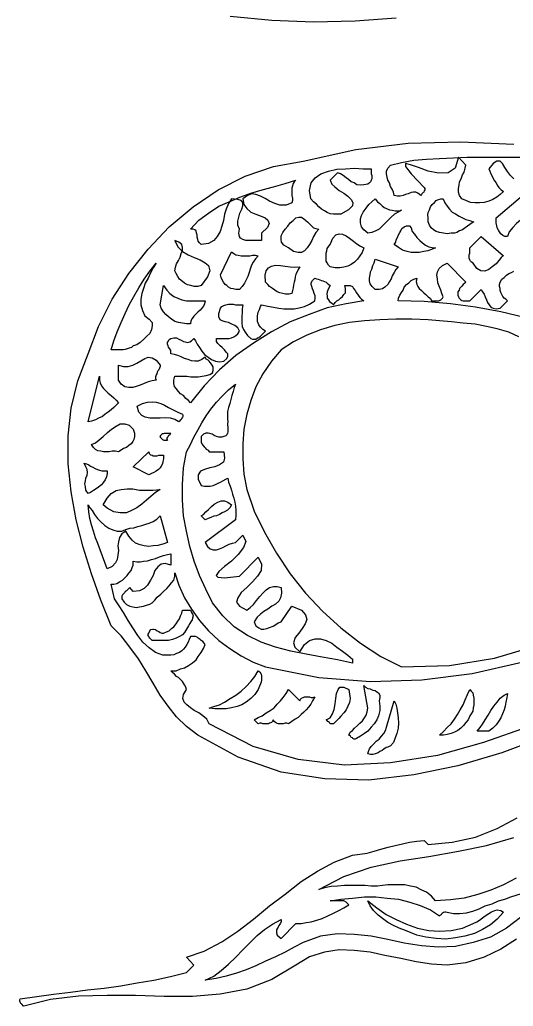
# Model space of a CAD drawing. Extents: x 0.04 to 7.22, y 0.03 to 7.73.
# Drawn here: x 1.84 to 2.705, y 0.033 to 1.764 of the extents above; entities that cross this region are included whole.
import ezdxf

# ---------------------------------------------------------------- set-up
doc = ezdxf.new("R2010")
doc.units = 0
doc.layers.add('1', color=7, linetype='Continuous')

msp = doc.modelspace()

# ---------------------------------------------------------------- linework, layer by layer
for points in [[(2.5, 1.767), (2.428, 1.762), (2.355, 1.76), (2.282, 1.763), (2.209, 1.77)], [(2.76, 0.506), (2.685, 0.478), (2.608, 0.455), (2.531, 0.439), (2.452, 0.43), (2.375, 0.432), (2.298, 0.444), (2.223, 0.47), (2.152, 0.509), (2.132, 0.524), (2.115, 0.541), (2.1, 0.56), (2.086, 0.579), (2.074, 0.6), (2.061, 0.622), (2.048, 0.643), (2.033, 0.663), (2.018, 0.683), (2, 0.701), (1.982, 0.746), (1.966, 0.792), (1.951, 0.839), (1.939, 0.887), (1.93, 0.936), (1.925, 0.985), (1.925, 1.034), (1.93, 1.083), (1.942, 1.131), (1.96, 1.178), (1.978, 1.226), (2.002, 1.274), (2.031, 1.319), (2.065, 1.362), (2.102, 1.401), (2.144, 1.436), (2.188, 1.466), (2.235, 1.49), (2.285, 1.507), (2.337, 1.516), (2.429, 1.537), (2.521, 1.548), (2.613, 1.55), (2.706, 1.546)], [(2.715, 1.208), (2.697, 1.216), (2.677, 1.222), (2.658, 1.226), (2.638, 1.23), (2.617, 1.232), (2.597, 1.234), (2.576, 1.236), (2.556, 1.238), (2.527, 1.239), (2.499, 1.239), (2.471, 1.238), (2.444, 1.236), (2.418, 1.233), (2.392, 1.228), (2.367, 1.22), (2.343, 1.211), (2.32, 1.199), (2.298, 1.185), (2.281, 1.165), (2.266, 1.143), (2.254, 1.12), (2.245, 1.096), (2.238, 1.072), (2.233, 1.046), (2.231, 1.02), (2.231, 0.994), (2.233, 0.967), (2.238, 0.94), (2.251, 0.902), (2.269, 0.865), (2.29, 0.828), (2.314, 0.792), (2.341, 0.758), (2.371, 0.726), (2.403, 0.697), (2.437, 0.67), (2.473, 0.647), (2.509, 0.629), (2.593, 0.631), (2.672, 0.644), (2.747, 0.666)], [(2.211, 0.913), (2.208, 0.908), (2.204, 0.904), (2.199, 0.901), (2.195, 0.899), (2.19, 0.896), (2.185, 0.894), (2.18, 0.893), (2.175, 0.891), (2.17, 0.889), (2.165, 0.887), (2.158, 0.894), (2.162, 0.896), (2.166, 0.901), (2.171, 0.905), (2.176, 0.91), (2.181, 0.914), (2.187, 0.918), (2.193, 0.92), (2.199, 0.92), (2.205, 0.918), (2.211, 0.913)], [(2.139, 0.728), (2.141, 0.724), (2.143, 0.721), (2.144, 0.718), (2.143, 0.714), (2.142, 0.711), (2.14, 0.708), (2.138, 0.705), (2.136, 0.701), (2.134, 0.698), (2.132, 0.695), (2.129, 0.689), (2.125, 0.685), (2.12, 0.682), (2.114, 0.679), (2.108, 0.677), (2.101, 0.675), (2.094, 0.675), (2.087, 0.675), (2.079, 0.675), (2.072, 0.675), (2.071, 0.676), (2.069, 0.678), (2.068, 0.679), (2.067, 0.681), (2.066, 0.682), (2.065, 0.684), (2.065, 0.686), (2.066, 0.688), (2.068, 0.692), (2.07, 0.694), (2.073, 0.695), (2.075, 0.695), (2.078, 0.694), (2.081, 0.692), (2.084, 0.691), (2.086, 0.689), (2.089, 0.688), (2.092, 0.688), (2.097, 0.69), (2.102, 0.692), (2.106, 0.696), (2.11, 0.699), (2.114, 0.704), (2.117, 0.709), (2.12, 0.713), (2.122, 0.718), (2.124, 0.723), (2.125, 0.728), (2.139, 0.728)], [(2.258, 0.589), (2.252, 0.58), (2.245, 0.573), (2.237, 0.567), (2.229, 0.562), (2.221, 0.559), (2.211, 0.557), (2.202, 0.555), (2.192, 0.555), (2.182, 0.555), (2.172, 0.556), (2.18, 0.559), (2.19, 0.562), (2.199, 0.567), (2.209, 0.573), (2.219, 0.579), (2.228, 0.586), (2.237, 0.594), (2.245, 0.603), (2.252, 0.612), (2.258, 0.622), (2.261, 0.62), (2.263, 0.616), (2.264, 0.613), (2.264, 0.61), (2.264, 0.606), (2.263, 0.602), (2.262, 0.599), (2.26, 0.595), (2.259, 0.592), (2.258, 0.589)], [(2.331, 0.569), (2.332, 0.572), (2.334, 0.574), (2.337, 0.575), (2.339, 0.576), (2.342, 0.576), (2.346, 0.576), (2.348, 0.576), (2.351, 0.575), (2.354, 0.575), (2.357, 0.576), (2.353, 0.569), (2.35, 0.563), (2.346, 0.558), (2.342, 0.553), (2.338, 0.549), (2.333, 0.545), (2.328, 0.54), (2.323, 0.537), (2.317, 0.533), (2.311, 0.529), (2.308, 0.53), (2.305, 0.53), (2.302, 0.529), (2.299, 0.529), (2.296, 0.529), (2.293, 0.529), (2.29, 0.53), (2.288, 0.531), (2.286, 0.533), (2.284, 0.536), (2.283, 0.533), (2.281, 0.531), (2.278, 0.53), (2.276, 0.529), (2.273, 0.529), (2.269, 0.529), (2.266, 0.529), (2.264, 0.53), (2.261, 0.53), (2.258, 0.529), (2.251, 0.536), (2.258, 0.54), (2.265, 0.543), (2.272, 0.548), (2.279, 0.552), (2.286, 0.557), (2.291, 0.563), (2.297, 0.569), (2.302, 0.575), (2.307, 0.582), (2.311, 0.589), (2.331, 0.569)], [(2.417, 0.589), (2.418, 0.581), (2.419, 0.573), (2.418, 0.566), (2.415, 0.56), (2.412, 0.553), (2.408, 0.548), (2.403, 0.542), (2.399, 0.538), (2.394, 0.533), (2.39, 0.529), (2.388, 0.529), (2.386, 0.529), (2.384, 0.529), (2.383, 0.531), (2.381, 0.532), (2.38, 0.533), (2.378, 0.535), (2.377, 0.536), (2.384, 0.539), (2.388, 0.546), (2.391, 0.554), (2.393, 0.564), (2.394, 0.573), (2.395, 0.582), (2.398, 0.589), (2.401, 0.593), (2.408, 0.593), (2.417, 0.589)], [(2.47, 0.569), (2.471, 0.56), (2.471, 0.552), (2.469, 0.543), (2.466, 0.536), (2.461, 0.529), (2.456, 0.523), (2.45, 0.516), (2.444, 0.512), (2.437, 0.507), (2.43, 0.503), (2.428, 0.502), (2.426, 0.502), (2.424, 0.503), (2.423, 0.504), (2.421, 0.505), (2.42, 0.507), (2.418, 0.508), (2.417, 0.509), (2.419, 0.514), (2.423, 0.517), (2.427, 0.521), (2.432, 0.526), (2.436, 0.53), (2.441, 0.534), (2.444, 0.539), (2.447, 0.544), (2.449, 0.55), (2.45, 0.556), (2.443, 0.596), (2.446, 0.593), (2.45, 0.591), (2.454, 0.59), (2.459, 0.588), (2.463, 0.587), (2.466, 0.585), (2.469, 0.583), (2.471, 0.579), (2.471, 0.575), (2.47, 0.569)], [(2.629, 0.543), (2.626, 0.536), (2.622, 0.531), (2.618, 0.526), (2.613, 0.521), (2.608, 0.517), (2.602, 0.514), (2.596, 0.512), (2.589, 0.51), (2.583, 0.509), (2.576, 0.509), (2.583, 0.515), (2.589, 0.522), (2.596, 0.529), (2.602, 0.537), (2.607, 0.545), (2.612, 0.553), (2.617, 0.562), (2.621, 0.571), (2.625, 0.58), (2.629, 0.589), (2.631, 0.586), (2.634, 0.583), (2.635, 0.579), (2.636, 0.574), (2.636, 0.568), (2.636, 0.562), (2.635, 0.557), (2.634, 0.551), (2.631, 0.546), (2.629, 0.543)], [(2.695, 0.582), (2.694, 0.575), (2.692, 0.567), (2.691, 0.56), (2.689, 0.553), (2.686, 0.546), (2.683, 0.539), (2.679, 0.533), (2.675, 0.527), (2.669, 0.521), (2.662, 0.516), (2.642, 0.516), (2.647, 0.522), (2.651, 0.528), (2.656, 0.536), (2.661, 0.544), (2.666, 0.552), (2.671, 0.56), (2.677, 0.567), (2.682, 0.574), (2.689, 0.579), (2.695, 0.582)], [(2.49, 0.49), (2.485, 0.488), (2.482, 0.487), (2.478, 0.484), (2.475, 0.482), (2.471, 0.48), (2.468, 0.478), (2.463, 0.476), (2.459, 0.475), (2.455, 0.475), (2.45, 0.476), (2.451, 0.48), (2.453, 0.485), (2.456, 0.489), (2.46, 0.493), (2.465, 0.498), (2.47, 0.502), (2.474, 0.507), (2.478, 0.512), (2.481, 0.517), (2.483, 0.523), (2.496, 0.569), (2.499, 0.563), (2.501, 0.556), (2.502, 0.548), (2.503, 0.539), (2.504, 0.53), (2.503, 0.521), (2.501, 0.512), (2.498, 0.504), (2.495, 0.496), (2.49, 0.49)], [(2.711, 0.151), (2.683, 0.133), (2.654, 0.119), (2.622, 0.109), (2.589, 0.105), (2.562, 0.107), (2.535, 0.111), (2.508, 0.117), (2.48, 0.122), (2.454, 0.128), (2.426, 0.131), (2.4, 0.132), (2.374, 0.128), (2.348, 0.12), (2.324, 0.105), (2.282, 0.08), (2.238, 0.063), (2.191, 0.054), (2.143, 0.05), (2.093, 0.05), (2.043, 0.052), (1.993, 0.052), (1.943, 0.051), (1.894, 0.045), (1.847, 0.033), (1.846, 0.034), (1.844, 0.036), (1.843, 0.037), (1.842, 0.038), (1.841, 0.04), (1.84, 0.042), (1.84, 0.044), (1.841, 0.046), (1.87, 0.05), (1.899, 0.054), (1.929, 0.058), (1.959, 0.062), (1.988, 0.065), (2.017, 0.069), (2.046, 0.074), (2.075, 0.079), (2.104, 0.085), (2.132, 0.092), (2.145, 0.105), (2.132, 0.119), (2.163, 0.13), (2.194, 0.146), (2.222, 0.165), (2.25, 0.186), (2.278, 0.209), (2.305, 0.23), (2.333, 0.252), (2.362, 0.27), (2.391, 0.286), (2.423, 0.298), (2.436, 0.3), (2.449, 0.302), (2.461, 0.305), (2.473, 0.309), (2.486, 0.312), (2.498, 0.315), (2.511, 0.318), (2.523, 0.321), (2.536, 0.323), (2.549, 0.324), (2.556, 0.317), (2.598, 0.321), (2.639, 0.33), (2.677, 0.345), (2.712, 0.364)], [(2.635, 0.178), (2.641, 0.181), (2.646, 0.184), (2.651, 0.188), (2.656, 0.192), (2.662, 0.196), (2.667, 0.199), (2.673, 0.201), (2.677, 0.202), (2.683, 0.201), (2.688, 0.198), (2.677, 0.186), (2.665, 0.176), (2.651, 0.168), (2.637, 0.161), (2.62, 0.156), (2.604, 0.153), (2.587, 0.151), (2.57, 0.152), (2.552, 0.154), (2.536, 0.158), (2.526, 0.162), (2.516, 0.166), (2.505, 0.17), (2.495, 0.175), (2.485, 0.18), (2.476, 0.187), (2.468, 0.193), (2.46, 0.201), (2.454, 0.209), (2.45, 0.218), (2.466, 0.206), (2.482, 0.194), (2.5, 0.185), (2.518, 0.177), (2.537, 0.17), (2.557, 0.166), (2.576, 0.165), (2.596, 0.166), (2.616, 0.17), (2.635, 0.178)]]:
    msp.add_lwpolyline(points)
at = {"layer": '1'}
for points in [[(2.706, 1.485), (2.7, 1.491), (2.695, 1.498), (2.69, 1.505), (2.686, 1.512), (2.682, 1.516), (2.676, 1.516), (2.67, 1.512), (2.662, 1.503), (2.664, 1.499), (2.666, 1.494), (2.668, 1.49), (2.67, 1.486), (2.672, 1.482), (2.675, 1.478), (2.677, 1.474), (2.68, 1.47), (2.684, 1.466), (2.688, 1.463), (2.682, 1.458), (2.676, 1.453), (2.669, 1.449), (2.662, 1.446), (2.654, 1.444), (2.646, 1.443), (2.638, 1.443), (2.63, 1.444), (2.622, 1.447), (2.615, 1.45), (2.611, 1.456), (2.609, 1.462), (2.609, 1.468), (2.61, 1.474), (2.611, 1.48), (2.614, 1.485), (2.616, 1.492), (2.619, 1.497), (2.621, 1.504), (2.622, 1.509), (2.609, 1.523), (2.603, 1.504), (2.591, 1.496), (2.574, 1.495), (2.556, 1.499), (2.539, 1.505), (2.525, 1.51), (2.516, 1.512), (2.516, 1.507), (2.526, 1.494), (2.549, 1.47), (2.55, 1.468), (2.55, 1.466), (2.549, 1.464), (2.548, 1.462), (2.547, 1.461), (2.545, 1.459), (2.544, 1.458), (2.543, 1.456), (2.538, 1.46), (2.534, 1.462), (2.53, 1.462), (2.526, 1.461), (2.521, 1.459), (2.516, 1.458), (2.512, 1.456), (2.507, 1.455), (2.502, 1.455), (2.496, 1.456), (2.495, 1.462), (2.493, 1.467), (2.49, 1.472), (2.488, 1.478), (2.485, 1.483), (2.484, 1.488), (2.483, 1.494), (2.483, 1.499), (2.485, 1.504), (2.49, 1.509), (2.509, 1.514), (2.531, 1.518), (2.553, 1.52), (2.576, 1.521), (2.6, 1.522), (2.624, 1.523), (2.649, 1.523), (2.673, 1.523), (2.697, 1.523), (2.721, 1.523)], [(2.456, 1.503), (2.456, 1.5), (2.456, 1.497), (2.456, 1.494), (2.457, 1.491), (2.457, 1.488), (2.457, 1.485), (2.456, 1.483), (2.455, 1.48), (2.453, 1.478), (2.45, 1.476), (2.443, 1.475), (2.437, 1.474), (2.431, 1.475), (2.426, 1.478), (2.421, 1.48), (2.416, 1.484), (2.412, 1.487), (2.407, 1.491), (2.402, 1.494), (2.397, 1.496), (2.384, 1.483), (2.387, 1.476), (2.392, 1.471), (2.4, 1.465), (2.408, 1.46), (2.415, 1.455), (2.421, 1.449), (2.424, 1.444), (2.423, 1.438), (2.416, 1.431), (2.403, 1.423), (2.397, 1.423), (2.39, 1.423), (2.384, 1.424), (2.379, 1.426), (2.374, 1.429), (2.369, 1.432), (2.364, 1.436), (2.36, 1.441), (2.355, 1.445), (2.35, 1.45), (2.348, 1.465), (2.351, 1.478), (2.358, 1.487), (2.368, 1.494), (2.381, 1.499), (2.396, 1.502), (2.411, 1.503), (2.427, 1.504), (2.442, 1.503), (2.456, 1.503)], [(2.324, 1.483), (2.321, 1.48), (2.319, 1.477), (2.318, 1.473), (2.317, 1.469), (2.317, 1.465), (2.317, 1.46), (2.317, 1.456), (2.318, 1.451), (2.318, 1.447), (2.317, 1.443), (2.307, 1.439), (2.296, 1.439), (2.287, 1.442), (2.278, 1.446), (2.27, 1.451), (2.262, 1.455), (2.254, 1.458), (2.247, 1.459), (2.239, 1.456), (2.231, 1.45), (2.233, 1.44), (2.238, 1.433), (2.245, 1.427), (2.254, 1.423), (2.263, 1.42), (2.27, 1.417), (2.275, 1.413), (2.277, 1.407), (2.274, 1.4), (2.264, 1.39), (2.264, 1.377), (2.259, 1.377), (2.254, 1.377), (2.248, 1.377), (2.242, 1.377), (2.236, 1.377), (2.231, 1.379), (2.227, 1.381), (2.225, 1.384), (2.224, 1.39), (2.225, 1.397), (2.222, 1.404), (2.222, 1.411), (2.224, 1.418), (2.226, 1.425), (2.229, 1.432), (2.231, 1.438), (2.231, 1.444), (2.228, 1.447), (2.222, 1.449), (2.211, 1.45), (2.206, 1.442), (2.202, 1.432), (2.199, 1.423), (2.197, 1.412), (2.194, 1.402), (2.191, 1.393), (2.186, 1.384), (2.18, 1.377), (2.171, 1.372), (2.158, 1.37), (2.155, 1.373), (2.153, 1.376), (2.152, 1.379), (2.151, 1.383), (2.151, 1.387), (2.15, 1.39), (2.149, 1.394), (2.147, 1.396), (2.144, 1.397), (2.139, 1.397), (2.154, 1.413), (2.171, 1.425), (2.189, 1.437), (2.207, 1.445), (2.226, 1.453), (2.245, 1.46), (2.265, 1.466), (2.285, 1.471), (2.305, 1.477), (2.324, 1.483)], [(2.695, 1.384), (2.69, 1.384), (2.687, 1.386), (2.683, 1.389), (2.681, 1.392), (2.679, 1.395), (2.677, 1.399), (2.676, 1.403), (2.675, 1.408), (2.675, 1.413), (2.675, 1.417), (2.721, 1.456), (2.731, 1.447), (2.735, 1.438), (2.735, 1.431), (2.732, 1.425), (2.726, 1.419), (2.718, 1.413), (2.711, 1.407), (2.704, 1.4), (2.698, 1.392), (2.695, 1.384)], [(2.509, 1.43), (2.503, 1.427), (2.497, 1.423), (2.491, 1.418), (2.486, 1.413), (2.481, 1.408), (2.475, 1.402), (2.47, 1.397), (2.464, 1.394), (2.457, 1.391), (2.45, 1.39), (2.443, 1.396), (2.439, 1.401), (2.437, 1.408), (2.437, 1.415), (2.439, 1.421), (2.442, 1.427), (2.447, 1.434), (2.452, 1.44), (2.457, 1.445), (2.463, 1.45), (2.467, 1.445), (2.471, 1.442), (2.475, 1.438), (2.479, 1.435), (2.483, 1.433), (2.488, 1.431), (2.493, 1.43), (2.498, 1.429), (2.504, 1.429), (2.509, 1.43)], [(2.635, 1.41), (2.636, 1.41), (2.635, 1.409), (2.633, 1.408), (2.629, 1.405), (2.625, 1.402), (2.621, 1.399), (2.616, 1.396), (2.611, 1.394), (2.606, 1.391), (2.602, 1.39), (2.596, 1.39), (2.589, 1.389), (2.583, 1.39), (2.576, 1.391), (2.57, 1.393), (2.565, 1.396), (2.561, 1.399), (2.558, 1.404), (2.556, 1.41), (2.556, 1.417), (2.555, 1.422), (2.556, 1.426), (2.558, 1.431), (2.56, 1.436), (2.563, 1.44), (2.567, 1.444), (2.57, 1.447), (2.574, 1.449), (2.578, 1.45), (2.582, 1.45), (2.585, 1.443), (2.589, 1.437), (2.593, 1.432), (2.598, 1.427), (2.604, 1.424), (2.61, 1.42), (2.616, 1.417), (2.622, 1.414), (2.629, 1.412), (2.635, 1.41)], [(2.364, 1.397), (2.359, 1.391), (2.355, 1.384), (2.352, 1.377), (2.348, 1.37), (2.344, 1.364), (2.339, 1.359), (2.334, 1.356), (2.328, 1.356), (2.32, 1.358), (2.311, 1.364), (2.303, 1.369), (2.299, 1.374), (2.298, 1.379), (2.298, 1.385), (2.301, 1.391), (2.305, 1.397), (2.31, 1.402), (2.314, 1.408), (2.319, 1.412), (2.324, 1.417), (2.329, 1.418), (2.334, 1.418), (2.338, 1.415), (2.341, 1.413), (2.345, 1.409), (2.348, 1.406), (2.352, 1.402), (2.355, 1.399), (2.359, 1.398), (2.364, 1.397)], [(2.569, 1.364), (2.562, 1.361), (2.555, 1.359), (2.548, 1.358), (2.54, 1.356), (2.533, 1.356), (2.526, 1.356), (2.519, 1.358), (2.511, 1.36), (2.504, 1.365), (2.496, 1.37), (2.499, 1.374), (2.5, 1.378), (2.502, 1.382), (2.504, 1.387), (2.506, 1.391), (2.508, 1.394), (2.51, 1.398), (2.514, 1.401), (2.518, 1.403), (2.523, 1.403), (2.526, 1.399), (2.528, 1.393), (2.532, 1.388), (2.536, 1.382), (2.541, 1.377), (2.546, 1.373), (2.551, 1.369), (2.557, 1.366), (2.563, 1.365), (2.569, 1.364)], [(2.443, 1.364), (2.44, 1.356), (2.436, 1.35), (2.432, 1.344), (2.427, 1.339), (2.421, 1.335), (2.415, 1.332), (2.408, 1.33), (2.401, 1.329), (2.393, 1.329), (2.384, 1.331), (2.381, 1.334), (2.379, 1.338), (2.377, 1.341), (2.377, 1.346), (2.377, 1.35), (2.377, 1.355), (2.378, 1.359), (2.379, 1.363), (2.382, 1.367), (2.384, 1.37), (2.389, 1.381), (2.394, 1.387), (2.4, 1.389), (2.406, 1.388), (2.412, 1.385), (2.418, 1.381), (2.425, 1.376), (2.431, 1.371), (2.437, 1.367), (2.443, 1.364)], [(2.158, 1.298), (2.152, 1.296), (2.146, 1.296), (2.14, 1.298), (2.134, 1.299), (2.129, 1.302), (2.125, 1.305), (2.12, 1.309), (2.117, 1.314), (2.114, 1.319), (2.112, 1.324), (2.113, 1.33), (2.115, 1.336), (2.118, 1.342), (2.121, 1.348), (2.123, 1.354), (2.125, 1.36), (2.125, 1.365), (2.124, 1.37), (2.119, 1.374), (2.112, 1.377), (2.117, 1.366), (2.125, 1.358), (2.135, 1.352), (2.146, 1.347), (2.156, 1.343), (2.165, 1.338), (2.171, 1.333), (2.173, 1.324), (2.169, 1.313), (2.158, 1.298)], [(2.688, 1.35), (2.687, 1.35), (2.684, 1.347), (2.68, 1.342), (2.675, 1.336), (2.668, 1.331), (2.662, 1.326), (2.655, 1.323), (2.648, 1.324), (2.641, 1.328), (2.635, 1.337), (2.632, 1.339), (2.63, 1.341), (2.629, 1.343), (2.628, 1.346), (2.628, 1.349), (2.628, 1.352), (2.629, 1.355), (2.629, 1.358), (2.629, 1.361), (2.629, 1.364), (2.649, 1.384), (2.688, 1.35)], [(2.258, 1.35), (2.253, 1.345), (2.249, 1.339), (2.246, 1.334), (2.244, 1.327), (2.242, 1.321), (2.24, 1.314), (2.237, 1.308), (2.234, 1.302), (2.23, 1.296), (2.225, 1.291), (2.219, 1.291), (2.214, 1.292), (2.21, 1.293), (2.206, 1.295), (2.203, 1.298), (2.2, 1.3), (2.197, 1.304), (2.195, 1.308), (2.193, 1.312), (2.192, 1.317), (2.211, 1.357), (2.215, 1.354), (2.219, 1.352), (2.223, 1.351), (2.228, 1.35), (2.233, 1.35), (2.238, 1.35), (2.243, 1.35), (2.248, 1.351), (2.253, 1.351), (2.258, 1.35)], [(2.059, 1.245), (2.067, 1.239), (2.072, 1.233), (2.072, 1.227), (2.071, 1.221), (2.068, 1.214), (2.063, 1.209), (2.057, 1.203), (2.051, 1.198), (2.045, 1.194), (2.039, 1.192), (2.036, 1.189), (2.032, 1.188), (2.028, 1.187), (2.025, 1.186), (2.021, 1.185), (2.016, 1.185), (2.012, 1.185), (2.008, 1.185), (2.004, 1.185), (2, 1.185), (2.005, 1.201), (2.011, 1.217), (2.018, 1.233), (2.025, 1.249), (2.032, 1.264), (2.04, 1.279), (2.049, 1.294), (2.058, 1.309), (2.068, 1.323), (2.079, 1.337), (2.074, 1.329), (2.069, 1.32), (2.065, 1.311), (2.06, 1.302), (2.057, 1.293), (2.054, 1.284), (2.052, 1.274), (2.052, 1.264), (2.055, 1.254), (2.059, 1.245)], [(2.331, 1.331), (2.328, 1.326), (2.326, 1.322), (2.324, 1.318), (2.323, 1.313), (2.322, 1.308), (2.321, 1.304), (2.32, 1.299), (2.319, 1.294), (2.318, 1.289), (2.317, 1.284), (2.312, 1.283), (2.306, 1.283), (2.301, 1.284), (2.296, 1.285), (2.291, 1.287), (2.287, 1.29), (2.283, 1.293), (2.278, 1.296), (2.275, 1.3), (2.271, 1.304), (2.27, 1.316), (2.272, 1.324), (2.276, 1.329), (2.281, 1.332), (2.288, 1.334), (2.297, 1.333), (2.305, 1.332), (2.314, 1.331), (2.322, 1.33), (2.331, 1.331)], [(2.503, 1.331), (2.499, 1.326), (2.496, 1.321), (2.493, 1.315), (2.491, 1.31), (2.488, 1.305), (2.485, 1.3), (2.48, 1.295), (2.476, 1.292), (2.47, 1.291), (2.463, 1.291), (2.458, 1.296), (2.454, 1.301), (2.453, 1.306), (2.453, 1.311), (2.454, 1.317), (2.455, 1.322), (2.457, 1.327), (2.459, 1.333), (2.461, 1.338), (2.463, 1.344), (2.503, 1.331)], [(2.725, 1.242), (2.683, 1.252), (2.639, 1.26), (2.595, 1.266), (2.549, 1.27), (2.503, 1.271), (2.504, 1.276), (2.506, 1.281), (2.509, 1.286), (2.512, 1.29), (2.514, 1.295), (2.518, 1.3), (2.522, 1.303), (2.526, 1.307), (2.531, 1.309), (2.536, 1.311), (2.535, 1.305), (2.536, 1.3), (2.538, 1.296), (2.54, 1.293), (2.544, 1.289), (2.548, 1.285), (2.552, 1.282), (2.556, 1.278), (2.56, 1.275), (2.562, 1.271), (2.565, 1.271), (2.568, 1.271), (2.571, 1.271), (2.574, 1.271), (2.576, 1.272), (2.578, 1.273), (2.579, 1.274), (2.581, 1.276), (2.582, 1.278), (2.58, 1.284), (2.578, 1.29), (2.575, 1.297), (2.573, 1.303), (2.572, 1.31), (2.571, 1.316), (2.572, 1.322), (2.575, 1.328), (2.581, 1.333), (2.589, 1.337), (2.622, 1.304), (2.62, 1.302), (2.617, 1.3), (2.615, 1.297), (2.613, 1.295), (2.611, 1.293), (2.61, 1.29), (2.608, 1.287), (2.608, 1.284), (2.608, 1.281), (2.609, 1.278), (2.61, 1.276), (2.612, 1.274), (2.613, 1.273), (2.615, 1.272), (2.617, 1.271), (2.62, 1.271), (2.623, 1.271), (2.626, 1.271), (2.629, 1.271), (2.649, 1.291), (2.651, 1.287), (2.654, 1.283), (2.656, 1.278), (2.658, 1.273), (2.66, 1.268), (2.663, 1.264), (2.666, 1.26), (2.67, 1.258), (2.675, 1.257), (2.682, 1.258), (2.695, 1.271), (2.692, 1.274), (2.689, 1.276), (2.687, 1.279), (2.685, 1.282), (2.683, 1.286), (2.682, 1.289), (2.682, 1.293), (2.681, 1.296), (2.681, 1.3), (2.682, 1.304), (2.685, 1.309), (2.689, 1.312), (2.693, 1.316), (2.697, 1.319), (2.702, 1.321), (2.706, 1.323)], [(2.384, 1.298), (2.382, 1.294), (2.38, 1.29), (2.379, 1.287), (2.378, 1.283), (2.379, 1.28), (2.379, 1.276), (2.381, 1.273), (2.383, 1.27), (2.387, 1.267), (2.39, 1.264), (2.393, 1.268), (2.396, 1.271), (2.399, 1.273), (2.402, 1.276), (2.406, 1.279), (2.408, 1.282), (2.411, 1.285), (2.411, 1.289), (2.411, 1.293), (2.41, 1.298), (2.415, 1.298), (2.419, 1.298), (2.423, 1.296), (2.425, 1.293), (2.428, 1.289), (2.43, 1.285), (2.433, 1.281), (2.436, 1.277), (2.439, 1.274), (2.443, 1.271), (2.412, 1.266), (2.379, 1.259), (2.347, 1.247), (2.314, 1.234), (2.281, 1.217), (2.25, 1.197), (2.219, 1.175), (2.19, 1.15), (2.163, 1.122), (2.139, 1.092), (2.135, 1.097), (2.131, 1.1), (2.127, 1.105), (2.122, 1.108), (2.118, 1.112), (2.114, 1.117), (2.111, 1.121), (2.11, 1.126), (2.11, 1.132), (2.112, 1.139), (2.119, 1.139), (2.126, 1.139), (2.133, 1.139), (2.14, 1.138), (2.147, 1.138), (2.153, 1.138), (2.16, 1.139), (2.167, 1.14), (2.173, 1.142), (2.178, 1.145), (2.179, 1.149), (2.179, 1.152), (2.179, 1.155), (2.177, 1.158), (2.176, 1.16), (2.174, 1.163), (2.172, 1.165), (2.17, 1.167), (2.167, 1.169), (2.165, 1.172), (2.159, 1.168), (2.153, 1.165), (2.147, 1.165), (2.141, 1.166), (2.135, 1.168), (2.129, 1.17), (2.123, 1.173), (2.117, 1.175), (2.111, 1.177), (2.105, 1.178), (2.105, 1.181), (2.105, 1.184), (2.103, 1.187), (2.101, 1.19), (2.1, 1.192), (2.099, 1.195), (2.099, 1.198), (2.1, 1.2), (2.102, 1.203), (2.105, 1.205), (2.11, 1.206), (2.115, 1.206), (2.119, 1.204), (2.123, 1.202), (2.127, 1.2), (2.13, 1.199), (2.134, 1.198), (2.138, 1.199), (2.141, 1.201), (2.145, 1.205), (2.148, 1.201), (2.151, 1.195), (2.155, 1.189), (2.159, 1.183), (2.164, 1.177), (2.17, 1.172), (2.176, 1.168), (2.183, 1.165), (2.19, 1.164), (2.198, 1.165), (2.203, 1.17), (2.205, 1.174), (2.205, 1.178), (2.202, 1.181), (2.199, 1.185), (2.195, 1.189), (2.191, 1.192), (2.187, 1.196), (2.185, 1.2), (2.185, 1.205), (2.189, 1.205), (2.194, 1.205), (2.199, 1.205), (2.203, 1.205), (2.207, 1.205), (2.211, 1.206), (2.215, 1.208), (2.219, 1.21), (2.222, 1.213), (2.225, 1.218), (2.222, 1.224), (2.217, 1.228), (2.212, 1.23), (2.206, 1.233), (2.2, 1.234), (2.195, 1.236), (2.191, 1.238), (2.189, 1.243), (2.189, 1.249), (2.192, 1.258), (2.194, 1.261), (2.198, 1.263), (2.201, 1.264), (2.206, 1.265), (2.21, 1.265), (2.214, 1.265), (2.218, 1.264), (2.223, 1.264), (2.227, 1.264), (2.231, 1.264), (2.23, 1.257), (2.23, 1.25), (2.229, 1.244), (2.229, 1.238), (2.229, 1.232), (2.23, 1.226), (2.232, 1.221), (2.235, 1.216), (2.239, 1.21), (2.245, 1.205), (2.248, 1.204), (2.251, 1.204), (2.254, 1.204), (2.257, 1.206), (2.259, 1.207), (2.262, 1.209), (2.264, 1.211), (2.266, 1.213), (2.269, 1.216), (2.271, 1.218), (2.266, 1.221), (2.262, 1.225), (2.259, 1.229), (2.257, 1.235), (2.257, 1.24), (2.257, 1.245), (2.258, 1.251), (2.26, 1.256), (2.262, 1.261), (2.264, 1.264), (2.275, 1.262), (2.285, 1.26), (2.294, 1.258), (2.303, 1.257), (2.312, 1.257), (2.321, 1.257), (2.33, 1.259), (2.339, 1.261), (2.348, 1.265), (2.357, 1.271), (2.358, 1.276), (2.358, 1.28), (2.356, 1.284), (2.355, 1.288), (2.353, 1.292), (2.352, 1.296), (2.351, 1.3), (2.351, 1.303), (2.353, 1.307), (2.357, 1.311), (2.36, 1.31), (2.363, 1.309), (2.366, 1.308), (2.369, 1.307), (2.371, 1.306), (2.374, 1.305), (2.377, 1.304), (2.379, 1.302), (2.382, 1.3), (2.384, 1.298)], [(2.165, 1.271), (2.164, 1.266), (2.162, 1.262), (2.159, 1.258), (2.156, 1.255), (2.152, 1.251), (2.148, 1.247), (2.145, 1.244), (2.142, 1.24), (2.14, 1.236), (2.139, 1.231), (2.132, 1.231), (2.125, 1.232), (2.118, 1.233), (2.112, 1.235), (2.106, 1.239), (2.101, 1.243), (2.096, 1.247), (2.092, 1.252), (2.088, 1.258), (2.086, 1.264), (2.092, 1.298), (2.098, 1.29), (2.103, 1.284), (2.11, 1.279), (2.117, 1.276), (2.124, 1.273), (2.132, 1.271), (2.14, 1.271), (2.148, 1.271), (2.156, 1.271), (2.165, 1.271)], [(2.086, 1.158), (2.086, 1.156), (2.085, 1.153), (2.084, 1.15), (2.082, 1.148), (2.081, 1.146), (2.08, 1.143), (2.079, 1.141), (2.078, 1.138), (2.078, 1.135), (2.079, 1.132), (2.072, 1.131), (2.065, 1.129), (2.058, 1.126), (2.051, 1.123), (2.044, 1.121), (2.038, 1.119), (2.031, 1.119), (2.024, 1.12), (2.018, 1.125), (2.013, 1.132), (2.013, 1.158), (2.022, 1.156), (2.03, 1.156), (2.038, 1.158), (2.045, 1.162), (2.052, 1.166), (2.059, 1.17), (2.065, 1.172), (2.072, 1.171), (2.079, 1.167), (2.086, 1.158)], [(2.013, 1.092), (2.009, 1.088), (2.005, 1.084), (2, 1.08), (1.995, 1.076), (1.99, 1.072), (1.985, 1.068), (1.978, 1.065), (1.973, 1.062), (1.966, 1.06), (1.96, 1.059), (1.98, 1.139), (1.98, 1.132), (1.981, 1.127), (1.983, 1.122), (1.987, 1.117), (1.991, 1.113), (1.995, 1.109), (2, 1.105), (2.005, 1.101), (2.009, 1.097), (2.013, 1.092)], [(2.205, 1.059), (2.204, 1.056), (2.204, 1.053), (2.205, 1.05), (2.205, 1.048), (2.205, 1.044), (2.205, 1.041), (2.204, 1.039), (2.203, 1.036), (2.201, 1.034), (2.198, 1.033), (2.194, 1.032), (2.189, 1.032), (2.185, 1.033), (2.181, 1.035), (2.177, 1.037), (2.173, 1.038), (2.17, 1.039), (2.166, 1.039), (2.162, 1.037), (2.158, 1.033), (2.158, 1.029), (2.158, 1.026), (2.158, 1.023), (2.159, 1.02), (2.161, 1.018), (2.163, 1.015), (2.165, 1.013), (2.167, 1.011), (2.17, 1.009), (2.172, 1.006), (2.198, 1.006), (2.199, 0.995), (2.197, 0.988), (2.19, 0.983), (2.182, 0.98), (2.173, 0.978), (2.164, 0.975), (2.157, 0.972), (2.153, 0.966), (2.153, 0.958), (2.158, 0.947), (2.164, 0.946), (2.169, 0.946), (2.174, 0.946), (2.179, 0.947), (2.183, 0.949), (2.188, 0.951), (2.192, 0.953), (2.196, 0.955), (2.201, 0.958), (2.205, 0.96), (2.206, 0.953), (2.209, 0.946), (2.211, 0.939), (2.213, 0.932), (2.215, 0.925), (2.217, 0.918), (2.218, 0.911), (2.219, 0.903), (2.219, 0.895), (2.218, 0.887), (2.165, 0.847), (2.169, 0.84), (2.174, 0.836), (2.179, 0.834), (2.185, 0.834), (2.19, 0.836), (2.196, 0.838), (2.201, 0.841), (2.207, 0.844), (2.213, 0.846), (2.218, 0.847), (2.231, 0.86), (2.236, 0.849), (2.232, 0.838), (2.223, 0.826), (2.211, 0.814), (2.199, 0.805), (2.189, 0.796), (2.184, 0.789), (2.187, 0.786), (2.199, 0.785), (2.225, 0.788), (2.258, 0.821), (2.264, 0.809), (2.263, 0.798), (2.257, 0.788), (2.248, 0.778), (2.238, 0.768), (2.228, 0.759), (2.222, 0.75), (2.22, 0.742), (2.225, 0.735), (2.238, 0.728), (2.244, 0.733), (2.25, 0.738), (2.255, 0.745), (2.261, 0.752), (2.266, 0.758), (2.272, 0.764), (2.278, 0.768), (2.285, 0.77), (2.291, 0.77), (2.298, 0.768), (2.299, 0.758), (2.297, 0.75), (2.294, 0.744), (2.288, 0.739), (2.282, 0.735), (2.275, 0.73), (2.268, 0.726), (2.262, 0.721), (2.256, 0.716), (2.251, 0.708), (2.254, 0.701), (2.259, 0.697), (2.263, 0.695), (2.268, 0.695), (2.273, 0.696), (2.278, 0.698), (2.284, 0.7), (2.289, 0.703), (2.293, 0.706), (2.298, 0.708), (2.317, 0.735), (2.334, 0.728), (2.341, 0.72), (2.343, 0.712), (2.34, 0.704), (2.335, 0.696), (2.329, 0.688), (2.323, 0.68), (2.32, 0.671), (2.322, 0.663), (2.331, 0.655), (2.339, 0.668), (2.348, 0.675), (2.358, 0.678), (2.367, 0.678), (2.377, 0.675), (2.387, 0.67), (2.396, 0.663), (2.406, 0.656), (2.415, 0.649), (2.423, 0.642), (2.423, 0.635), (2.397, 0.641), (2.37, 0.646), (2.342, 0.651), (2.315, 0.656), (2.288, 0.663), (2.263, 0.672), (2.239, 0.684), (2.216, 0.699), (2.196, 0.718), (2.178, 0.741), (2.166, 0.765), (2.155, 0.789), (2.146, 0.814), (2.138, 0.84), (2.132, 0.867), (2.127, 0.894), (2.125, 0.921), (2.125, 0.949), (2.127, 0.978), (2.132, 1.006), (2.139, 1.019), (2.145, 1.032), (2.152, 1.044), (2.159, 1.057), (2.167, 1.069), (2.175, 1.081), (2.185, 1.093), (2.195, 1.104), (2.206, 1.115), (2.218, 1.125), (2.216, 1.119), (2.214, 1.112), (2.212, 1.105), (2.21, 1.098), (2.208, 1.091), (2.206, 1.084), (2.204, 1.077), (2.204, 1.071), (2.204, 1.064), (2.205, 1.059)], [(2.125, 1.072), (2.126, 1.07), (2.126, 1.068), (2.125, 1.067), (2.124, 1.065), (2.123, 1.063), (2.122, 1.062), (2.12, 1.06), (2.119, 1.059), (2.112, 1.063), (2.104, 1.065), (2.095, 1.066), (2.086, 1.065), (2.077, 1.065), (2.068, 1.065), (2.06, 1.067), (2.054, 1.07), (2.049, 1.076), (2.046, 1.086), (2.055, 1.091), (2.064, 1.093), (2.072, 1.094), (2.079, 1.093), (2.087, 1.091), (2.094, 1.088), (2.101, 1.084), (2.109, 1.08), (2.117, 1.076), (2.125, 1.072)], [(2.039, 1.046), (2.041, 1.039), (2.041, 1.033), (2.04, 1.028), (2.038, 1.024), (2.035, 1.02), (2.031, 1.017), (2.027, 1.014), (2.022, 1.012), (2.018, 1.009), (2.013, 1.006), (2.008, 1.007), (2.002, 1.007), (1.997, 1.006), (1.992, 1.006), (1.987, 1.006), (1.982, 1.007), (1.977, 1.008), (1.973, 1.01), (1.969, 1.014), (1.966, 1.019), (1.973, 1.022), (1.979, 1.027), (1.986, 1.033), (1.994, 1.04), (2.001, 1.046), (2.009, 1.051), (2.016, 1.055), (2.024, 1.055), (2.032, 1.053), (2.039, 1.046)], [(2.105, 1.039), (2.104, 1.038), (2.103, 1.036), (2.101, 1.035), (2.1, 1.033), (2.099, 1.032), (2.098, 1.03), (2.098, 1.028), (2.099, 1.026), (2.097, 1.026), (2.095, 1.026), (2.093, 1.026), (2.091, 1.027), (2.09, 1.028), (2.088, 1.03), (2.087, 1.031), (2.086, 1.033), (2.087, 1.035), (2.088, 1.036), (2.09, 1.038), (2.092, 1.038), (2.094, 1.039), (2.097, 1.039), (2.1, 1.039), (2.103, 1.039), (2.105, 1.039)], [(2.092, 1), (2.092, 0.994), (2.091, 0.989), (2.09, 0.985), (2.088, 0.981), (2.086, 0.978), (2.083, 0.975), (2.079, 0.972), (2.075, 0.97), (2.071, 0.968), (2.066, 0.966), (2.039, 0.98), (2.066, 1.006), (2.067, 1.003), (2.069, 1.001), (2.072, 1), (2.074, 0.999), (2.077, 0.999), (2.081, 0.999), (2.084, 1), (2.086, 1), (2.089, 1), (2.092, 1)], [(1.993, 0.973), (1.993, 0.968), (1.992, 0.962), (1.99, 0.957), (1.987, 0.953), (1.983, 0.948), (1.978, 0.944), (1.974, 0.941), (1.969, 0.938), (1.964, 0.935), (1.96, 0.933), (1.956, 0.939), (1.955, 0.945), (1.954, 0.95), (1.955, 0.955), (1.956, 0.96), (1.958, 0.965), (1.959, 0.97), (1.958, 0.975), (1.956, 0.98), (1.953, 0.986), (1.957, 0.985), (1.961, 0.983), (1.964, 0.981), (1.968, 0.979), (1.972, 0.977), (1.976, 0.975), (1.98, 0.974), (1.984, 0.973), (1.988, 0.973), (1.993, 0.973)], [(2.086, 0.94), (2.078, 0.935), (2.07, 0.928), (2.062, 0.921), (2.054, 0.914), (2.045, 0.908), (2.036, 0.903), (2.027, 0.899), (2.016, 0.899), (2.005, 0.901), (1.993, 0.907), (1.986, 0.913), (1.993, 0.925), (2, 0.933), (2.009, 0.938), (2.018, 0.94), (2.028, 0.941), (2.038, 0.941), (2.05, 0.939), (2.061, 0.939), (2.073, 0.939), (2.086, 0.94)], [(2.019, 0.867), (2.026, 0.87), (2.033, 0.872), (2.04, 0.873), (2.047, 0.875), (2.054, 0.877), (2.061, 0.879), (2.067, 0.881), (2.074, 0.884), (2.08, 0.888), (2.086, 0.894), (2.099, 0.847), (2.091, 0.844), (2.082, 0.842), (2.074, 0.841), (2.066, 0.84), (2.058, 0.841), (2.051, 0.843), (2.043, 0.846), (2.037, 0.851), (2.031, 0.858), (2.026, 0.867), (2.019, 0.862), (2.015, 0.856), (2.013, 0.848), (2.012, 0.841), (2.013, 0.833), (2.012, 0.825), (2.011, 0.817), (2.008, 0.811), (2.002, 0.805), (1.993, 0.801), (1.989, 0.812), (1.985, 0.823), (1.981, 0.834), (1.977, 0.845), (1.973, 0.855), (1.969, 0.867), (1.966, 0.878), (1.963, 0.889), (1.961, 0.901), (1.96, 0.913), (1.963, 0.908), (1.967, 0.903), (1.971, 0.896), (1.976, 0.889), (1.982, 0.883), (1.989, 0.877), (1.996, 0.872), (2.003, 0.869), (2.011, 0.867), (2.019, 0.867)], [(2.733, 0.524), (2.653, 0.496), (2.572, 0.473), (2.49, 0.46), (2.409, 0.456), (2.328, 0.466), (2.249, 0.489), (2.172, 0.529), (2.168, 0.537), (2.161, 0.543), (2.154, 0.548), (2.146, 0.552), (2.139, 0.557), (2.133, 0.562), (2.128, 0.567), (2.126, 0.573), (2.127, 0.58), (2.132, 0.589), (2.131, 0.593), (2.129, 0.597), (2.127, 0.6), (2.125, 0.603), (2.121, 0.607), (2.118, 0.61), (2.115, 0.612), (2.111, 0.616), (2.108, 0.619), (2.105, 0.622), (2.114, 0.622), (2.122, 0.625), (2.129, 0.627), (2.136, 0.631), (2.143, 0.636), (2.149, 0.641), (2.153, 0.647), (2.158, 0.654), (2.162, 0.661), (2.165, 0.668), (2.163, 0.67), (2.161, 0.673), (2.158, 0.675), (2.156, 0.677), (2.153, 0.679), (2.151, 0.681), (2.148, 0.682), (2.145, 0.682), (2.142, 0.682), (2.139, 0.682), (2.137, 0.677), (2.135, 0.672), (2.133, 0.668), (2.13, 0.663), (2.127, 0.66), (2.124, 0.657), (2.12, 0.654), (2.115, 0.652), (2.11, 0.65), (2.105, 0.649), (2.091, 0.649), (2.078, 0.654), (2.067, 0.662), (2.056, 0.672), (2.047, 0.684), (2.038, 0.697), (2.03, 0.71), (2.022, 0.724), (2.014, 0.736), (2.006, 0.748), (2, 0.774), (2.005, 0.774), (2.01, 0.775), (2.015, 0.778), (2.02, 0.781), (2.024, 0.785), (2.028, 0.789), (2.031, 0.793), (2.035, 0.798), (2.037, 0.803), (2.039, 0.807), (2.039, 0.814), (2.045, 0.813), (2.051, 0.813), (2.057, 0.814), (2.064, 0.815), (2.071, 0.817), (2.078, 0.819), (2.085, 0.822), (2.092, 0.824), (2.099, 0.826), (2.105, 0.827), (2.105, 0.807)], [(2.105, 0.807), (2.095, 0.81), (2.088, 0.809), (2.082, 0.804), (2.077, 0.798), (2.074, 0.789), (2.069, 0.781), (2.064, 0.772), (2.058, 0.766), (2.05, 0.762), (2.039, 0.761), (2.033, 0.768), (2.031, 0.766), (2.029, 0.764), (2.027, 0.762), (2.025, 0.761), (2.024, 0.759), (2.022, 0.757), (2.02, 0.755), (2.019, 0.753), (2.019, 0.751), (2.019, 0.748), (2.023, 0.742), (2.027, 0.738), (2.033, 0.735), (2.038, 0.734), (2.044, 0.733), (2.05, 0.734), (2.057, 0.735), (2.062, 0.737), (2.068, 0.739), (2.072, 0.741), (2.077, 0.746), (2.081, 0.751), (2.087, 0.756), (2.092, 0.761), (2.098, 0.766), (2.102, 0.771), (2.106, 0.776), (2.11, 0.781), (2.112, 0.788), (2.112, 0.794), (2.119, 0.772), (2.129, 0.75), (2.141, 0.73), (2.155, 0.71), (2.171, 0.692), (2.189, 0.675), (2.208, 0.661), (2.228, 0.648), (2.249, 0.637), (2.271, 0.629), (2.364, 0.61), (2.455, 0.603), (2.545, 0.606), (2.633, 0.617), (2.72, 0.637)], [(2.71, 0.258), (2.688, 0.246), (2.666, 0.237), (2.643, 0.229), (2.619, 0.223), (2.595, 0.22), (2.569, 0.218), (2.562, 0.226), (2.553, 0.233), (2.545, 0.237), (2.535, 0.242), (2.525, 0.244), (2.515, 0.246), (2.504, 0.246), (2.495, 0.246), (2.485, 0.246), (2.476, 0.245), (2.467, 0.244), (2.456, 0.244), (2.445, 0.245), (2.434, 0.245), (2.422, 0.245), (2.409, 0.245), (2.397, 0.244), (2.386, 0.243), (2.374, 0.241), (2.364, 0.238), (2.408, 0.261), (2.456, 0.277), (2.507, 0.288), (2.557, 0.296), (2.609, 0.305), (2.658, 0.315), (2.706, 0.329)], [(2.718, 0.189), (2.693, 0.17), (2.665, 0.154), (2.635, 0.145), (2.604, 0.138), (2.574, 0.137), (2.544, 0.139), (2.514, 0.144), (2.485, 0.15), (2.456, 0.156), (2.427, 0.159), (2.397, 0.16), (2.367, 0.156), (2.337, 0.145), (2.321, 0.137), (2.305, 0.128), (2.288, 0.12), (2.271, 0.112), (2.254, 0.104), (2.237, 0.097), (2.22, 0.091), (2.202, 0.086), (2.184, 0.082), (2.165, 0.079), (2.18, 0.086), (2.193, 0.096), (2.206, 0.107), (2.219, 0.119), (2.231, 0.132), (2.244, 0.145), (2.256, 0.157), (2.269, 0.168), (2.283, 0.177), (2.298, 0.185), (2.298, 0.182), (2.297, 0.179), (2.296, 0.177), (2.294, 0.175), (2.293, 0.172), (2.292, 0.17), (2.29, 0.167), (2.29, 0.165), (2.29, 0.162), (2.291, 0.158), (2.298, 0.152), (2.324, 0.178), (2.333, 0.178), (2.342, 0.18), (2.351, 0.181), (2.361, 0.184), (2.37, 0.187), (2.38, 0.192), (2.389, 0.196), (2.399, 0.201), (2.408, 0.206), (2.417, 0.211), (2.414, 0.214), (2.412, 0.216), (2.408, 0.218), (2.405, 0.218), (2.402, 0.218), (2.398, 0.218), (2.394, 0.218), (2.391, 0.218), (2.387, 0.218), (2.384, 0.218), (2.403, 0.221), (2.423, 0.223), (2.444, 0.225), (2.464, 0.225), (2.484, 0.223), (2.504, 0.221), (2.524, 0.216), (2.542, 0.21), (2.56, 0.202), (2.576, 0.192), (2.577, 0.193), (2.579, 0.194), (2.58, 0.196), (2.581, 0.197), (2.583, 0.198), (2.585, 0.199), (2.587, 0.199), (2.589, 0.198), (2.6, 0.196), (2.611, 0.196), (2.623, 0.197), (2.634, 0.2), (2.645, 0.204), (2.656, 0.209), (2.668, 0.213), (2.679, 0.218), (2.69, 0.221), (2.701, 0.225), (2.729, 0.234)]]:
    msp.add_lwpolyline(points, dxfattribs=at)

doc.saveas('drawing.dxf')
